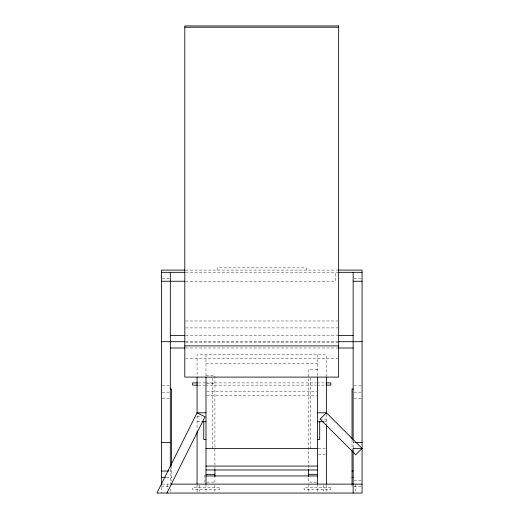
<?xml version="1.0" encoding="UTF-8"?>
<svg xmlns="http://www.w3.org/2000/svg" width="519" height="519" viewBox="0 0 519 519"><rect width="100%" height="100%" fill="white"/><g stroke="black" fill="none" stroke-linecap="round" stroke-linejoin="round"><path stroke-width="0.39" stroke-dasharray="2.6 1.95" d="M185.672 270.094L337.791 270.094M185.672 272.326L337.791 272.326M162.207 278.632L169.505 278.632M353.958 278.632L362.067 278.632M185.679 281.246L335.306 281.246L335.306 272.326M185.614 320.982L337.843 320.982M185.614 327.911L337.843 327.911M185.685 335.391L337.778 335.391M185.685 341.697L337.778 341.697M185.614 342.144L337.843 342.144M185.685 348.002L337.778 348.002M185.614 358.804L337.843 358.804M205.991 363.728L317.472 363.728M317.472 369.307L308.552 369.307L308.552 469.182M205.991 375.814L214.905 375.814L214.905 469.182M198.271 382.905L204.739 382.905M205.543 382.905L316.298 382.905M317.109 382.905L325.997 382.905M206.802 383.586L214.905 383.586M198.271 385.137L204.739 385.137M205.543 385.137L316.298 385.137M317.109 385.137L325.997 385.137M162.207 385.838L169.505 385.838M353.958 385.838L361.256 385.838M206.796 391.683L316.661 391.683M162.207 392.15L169.505 392.15M353.958 392.15L361.256 392.15M206.796 395.569L316.661 395.569M162.207 398.456L169.505 398.456M353.958 398.456L361.256 398.456M197.071 416.238L201.936 416.238M319.905 419.086L326.393 419.086M197.071 421.7L201.125 421.7M324.771 421.7L326.393 421.7M353.147 442.597L354.769 442.597M318.283 448.455L325.582 448.455M318.283 454.761L325.582 454.761M170.316 471.031L171.426 471.031M166.262 477.337L171.426 477.337M353.958 480.438L361.256 480.438M206.802 482.106L214.905 482.106M316.661 482.106L308.552 482.106L308.552 475.891M162.181 484.13L170.316 484.13M161.396 486.744L170.316 486.744M353.958 486.744L361.256 486.744M355.755 484.13L355.755 491.428M353.147 440.819L353.147 447.936M352.031 439.664L352.031 449.519M352.031 485.181L352.031 486.803M326.393 376.638L326.393 354.808L197.071 354.808L197.071 376.638M326.393 414.357L326.393 424.334M326.393 484.941L326.393 491.435M323.778 484.941L323.778 491.428M317.472 354.808L317.472 376.638M317.472 484.13L317.472 493.05M310.784 377.916L310.784 448.455M308.552 484.13L308.552 491.487M306.32 270.094L306.32 267.862L217.137 267.862L217.137 270.094M214.905 475.216L214.905 483.319M214.905 484.941L214.905 491.487M212.68 377.916L212.68 448.455M205.991 354.808L205.991 376.638M205.991 484.13L205.991 493.05M204.875 475.216L204.875 483.319M199.679 484.941L199.679 491.428M197.071 416.024L197.071 430.802M197.071 484.941L197.071 493.05M171.426 466.205L171.426 481.126M170.316 468.793L170.316 483.65M170.316 488.995L170.316 491.474M167.702 484.13L167.702 488.995M161.396 487.373L161.396 493.05M219.368 487.49L192.607 487.49L192.607 489.715L219.368 489.715L219.368 487.49M330.85 487.49L304.095 487.49L304.095 489.715L330.85 489.715L330.85 487.49"/><path stroke-width="0.78" d="M205.991 412.78L197.071 412.78L156.933 493.05L362.067 493.05L362.067 270.094L338.602 270.094M166.904 493.05L205.044 416.77L197.071 412.78M326.393 412.78L320.087 419.086L355.755 454.761L362.067 448.455L326.393 412.78L317.472 412.78M184.809 27.215L338.654 27.215M184.861 270.094L161.396 270.094L161.396 485.129M161.396 272.326L184.874 272.326M338.602 272.326L362.067 272.326M161.396 281.246L184.874 281.246M353.147 281.246L362.067 281.246M170.316 335.391L184.874 335.391M338.583 335.391L353.147 335.391M161.396 341.697L184.874 341.697M338.583 341.697L362.067 341.697M184.809 345.894L338.654 345.894M170.316 348.002L184.874 348.002M338.583 348.002L353.147 348.002M197.46 382.905L192.607 382.905L192.607 385.137L197.46 385.137M325.997 382.905L330.85 382.905L330.85 385.137L325.997 385.137M170.316 388.991L171.426 388.991L171.426 465.407M353.147 388.991L352.031 388.991L352.031 438.86M201.936 421.7L205.991 421.7M317.472 421.7L323.96 421.7M205.991 439.541L203.759 439.541L203.759 421.7M317.472 439.541L319.704 439.541L319.704 421.7M161.396 442.597L170.316 442.597M355.58 442.597L362.067 442.597M205.991 448.455L317.472 448.455M362.067 448.455L353.147 448.455L353.147 493.05M205.991 466.075L317.472 466.075M205.991 469.961L317.472 469.961M161.396 471.031L168.694 471.031M352.031 471.031L353.147 471.031M205.991 474.334L214.905 474.334M308.552 474.334L317.472 474.334M205.991 475.949L317.472 475.949M161.396 477.337L165.451 477.337M352.031 477.337L353.147 477.337M170.894 484.13L362.067 484.13M353.147 272.326L353.147 440.177M352.031 450.122L352.031 484.435M326.393 377.449L326.393 413.014M326.393 424.763L326.393 484.156M317.472 377.105L317.472 484.195M308.552 469.487L308.552 476.448M214.905 469.487L214.905 476.455M205.991 377.105L205.991 484.195M197.071 377.449L197.071 413.014M197.071 431.594L197.071 484.156M170.316 272.326L170.316 467.016M338.654 25.95L184.809 25.95L184.809 377.105L338.654 377.105L338.654 25.95"/></g></svg>
